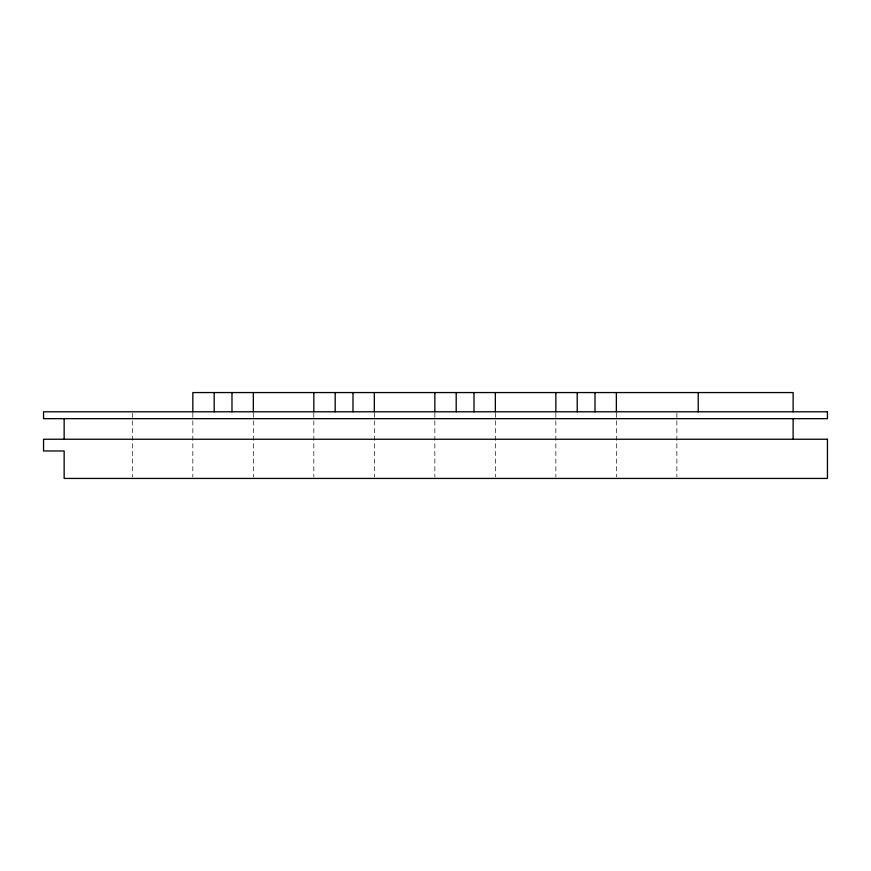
<?xml version="1.0" encoding="UTF-8"?>
<svg xmlns="http://www.w3.org/2000/svg" width="871" height="871" viewBox="0 0 871 871"><rect width="100%" height="100%" fill="white"/><g stroke="black" fill="none" stroke-linecap="round" stroke-linejoin="round"><path stroke-width="0.65" stroke-dasharray="4.36 3.27" d="M676.865 413.148L676.865 477.079M616.363 413.148L616.363 477.079M555.85 413.148L555.85 477.079M495.349 413.148L495.349 477.079M434.847 413.148L434.847 477.079M374.334 413.148L374.334 477.079M313.832 413.148L313.832 477.079M253.33 413.148L253.33 477.079M192.829 413.148L192.829 477.079M132.316 413.148L132.316 477.079"/><path stroke-width="1.31" d="M793.122 411.787L793.122 392.56L192.829 392.56L192.829 411.787M793.122 418.657L793.122 439.245M698.215 392.56L698.215 411.787M616.363 392.56L616.363 411.787M595.002 392.56L595.002 411.787M577.212 392.56L577.212 411.787M555.85 392.56L555.85 411.787M495.349 392.56L495.349 411.787M473.998 392.56L473.998 411.787M456.197 392.56L456.197 411.787M434.847 392.56L434.847 411.787M374.334 392.56L374.334 411.787M352.984 392.56L352.984 411.787M335.183 392.56L335.183 411.787M313.832 392.56L313.832 411.787M253.33 392.56L253.33 411.787M231.98 392.56L231.98 411.787M214.179 392.56L214.179 411.787M64.149 418.657L64.149 439.245M827.45 411.787L43.55 411.787L43.55 418.657L827.45 418.657L827.45 411.787M827.45 439.245L43.55 439.245L43.55 450.971L64.149 450.971L64.149 478.44L827.45 478.44L827.45 439.245"/></g></svg>
